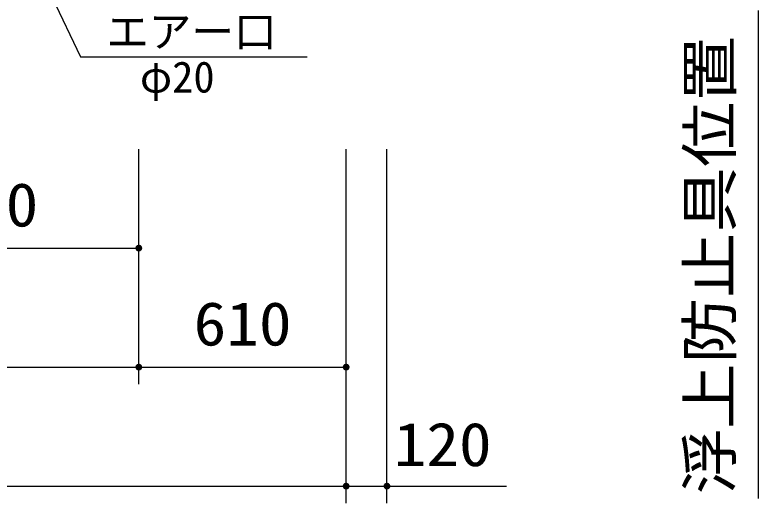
# Model space of a CAD drawing. Units: millimetres, scale not verified. Extents: x -14850 to 14850, y -10500 to 10500.
# Drawn here: x -5677 to -3490, y -1759 to -323 of the extents above; entities that cross this region are included whole.
import ezdxf
from ezdxf.enums import TextEntityAlignment as Align

# ---------------------------------------------------------------- set-up
doc = ezdxf.new("R2010")
doc.units = ezdxf.units.MM
doc.header["$LTSCALE"] = 50
doc.layers.add('0-0_製作', color=5, linetype='Continuous', lineweight=25)
doc.layers.add('0-1_躯体', color=3, linetype='Continuous', lineweight=25)
doc.styles.add('ＭＳ ゴシック', font='')
doc.styles.get('ＭＳ ゴシック').set_extended_font_data('MS Gothic')

msp = doc.modelspace()

# ---------------------------------------------------------------- linework, layer by layer
at = {"layer": '0-0_製作', "color": 2}
for p, q in [((-5312.05, -1408.97), (-5312.05, -718.18)), ((-4702.05, -1758.97), (-4702.05, -718.18)), ((-4582.05, -1758.97), (-4582.05, -718.18)), ((-4582.05, -1708.97), (-4230.61, -1708.97))]:
    msp.add_line(p, q, dxfattribs=at)
at = {"layer": '0-0_製作'}
for points in [[(-5321.09, -1004.71), (-5312.05, -1008.97), (-5321.56, -1005.87)], [(-5320.49, -1003.61), (-5312.05, -1008.97), (-5321.09, -1004.71)], [(-5319.75, -1002.59), (-5312.05, -1008.97), (-5320.49, -1003.61)], [(-5318.89, -1001.68), (-5312.05, -1008.97), (-5319.75, -1002.59)], [(-5317.92, -1000.87), (-5312.05, -1008.97), (-5318.89, -1001.68)], [(-5316.86, -1000.2), (-5312.05, -1008.97), (-5317.92, -1000.87)], [(-5315.73, -999.67), (-5312.05, -1008.97), (-5316.86, -1000.2)], [(-5314.53, -999.28), (-5312.05, -1008.97), (-5315.73, -999.67)], [(-5313.3, -999.04), (-5312.05, -1008.97), (-5314.53, -999.28)], [(-5313.3, -999.04), (-5312.05, -998.97), (-5312.05, -1008.97)], [(-5312.05, -998.97), (-5302.05, -1008.97), (-5312.05, -1008.97)], [(-5311.42, -998.98), (-5302.05, -1008.97), (-5312.05, -998.97)], [(-5310.17, -999.14), (-5302.05, -1008.97), (-5311.42, -998.98)], [(-5308.96, -999.45), (-5302.05, -1008.97), (-5310.17, -999.14)], [(-5307.79, -999.92), (-5302.05, -1008.97), (-5308.96, -999.45)], [(-5306.69, -1000.52), (-5302.05, -1008.97), (-5307.79, -999.92)], [(-5305.67, -1001.26), (-5302.05, -1008.97), (-5306.69, -1000.52)], [(-5304.76, -1002.12), (-5302.05, -1008.97), (-5305.67, -1001.26)], [(-5303.96, -1003.09), (-5302.05, -1008.97), (-5304.76, -1002.12)], [(-5303.28, -1004.15), (-5302.05, -1008.97), (-5303.96, -1003.09)], [(-5302.75, -1005.28), (-5302.05, -1008.97), (-5303.28, -1004.15)], [(-5302.36, -1006.48), (-5302.05, -1008.97), (-5302.75, -1005.28)], [(-5322.03, -1008.34), (-5312.05, -1008.97), (-5322.05, -1008.97)], [(-5322.05, -1008.97), (-5321.73, -1011.45), (-5321.97, -1010.22)], [(-5322.05, -1008.97), (-5321.34, -1012.65), (-5321.73, -1011.45)], [(-5312.05, -1008.97), (-5321.34, -1012.65), (-5322.05, -1008.97)], [(-5321.87, -1007.09), (-5312.05, -1008.97), (-5322.03, -1008.34)], [(-5321.56, -1005.87), (-5312.05, -1008.97), (-5321.87, -1007.09)], [(-5312.05, -1008.97), (-5320.81, -1013.78), (-5321.34, -1012.65)], [(-5312.05, -1008.97), (-5320.14, -1014.84), (-5320.81, -1013.78)], [(-5312.05, -1008.97), (-5319.34, -1015.81), (-5320.14, -1014.84)], [(-5312.05, -1008.97), (-5318.42, -1016.67), (-5319.34, -1015.81)], [(-5312.05, -1008.97), (-5317.4, -1017.41), (-5318.42, -1016.67)], [(-5312.05, -1008.97), (-5316.3, -1018.01), (-5317.4, -1017.41)], [(-5312.05, -1008.97), (-5315.14, -1018.48), (-5316.3, -1018.01)], [(-5312.05, -1008.97), (-5313.92, -1018.79), (-5315.14, -1018.48)], [(-5312.05, -1008.97), (-5312.67, -1018.95), (-5313.92, -1018.79)], [(-5312.05, -1008.97), (-5312.05, -1018.97), (-5312.67, -1018.95)], [(-5312.05, -1008.97), (-5310.79, -1018.89), (-5312.05, -1018.97)], [(-5312.05, -1008.97), (-5309.56, -1018.65), (-5310.79, -1018.89)], [(-5302.05, -1008.97), (-5309.56, -1018.65), (-5312.05, -1008.97)], [(-5302.05, -1008.97), (-5308.37, -1018.26), (-5309.56, -1018.65)], [(-5302.05, -1008.97), (-5307.23, -1017.73), (-5308.37, -1018.26)], [(-5302.05, -1008.97), (-5306.17, -1017.06), (-5307.23, -1017.73)], [(-5302.05, -1008.97), (-5305.2, -1016.25), (-5306.17, -1017.06)], [(-5302.05, -1008.97), (-5304.34, -1015.34), (-5305.2, -1016.25)], [(-5302.05, -1008.97), (-5303.6, -1014.32), (-5304.34, -1015.34)], [(-5302.05, -1008.97), (-5303, -1013.22), (-5303.6, -1014.32)], [(-5302.05, -1008.97), (-5302.54, -1012.06), (-5303, -1013.22)], [(-5302.05, -1008.97), (-5302.22, -1010.84), (-5302.54, -1012.06)], [(-5302.36, -1006.48), (-5302.13, -1007.71), (-5302.05, -1008.97)], [(-5302.05, -1008.97), (-5302.07, -1009.59), (-5302.22, -1010.84)], [(-5321.09, -1354.71), (-5312.05, -1358.97), (-5321.56, -1355.87)], [(-5320.49, -1353.61), (-5312.05, -1358.97), (-5321.09, -1354.71)], [(-5319.75, -1352.59), (-5312.05, -1358.97), (-5320.49, -1353.61)], [(-5318.89, -1351.68), (-5312.05, -1358.97), (-5319.75, -1352.59)], [(-5317.92, -1350.87), (-5312.05, -1358.97), (-5318.89, -1351.68)], [(-5316.86, -1350.2), (-5312.05, -1358.97), (-5317.92, -1350.87)], [(-5315.73, -1349.67), (-5312.05, -1358.97), (-5316.86, -1350.2)], [(-5314.53, -1349.28), (-5312.05, -1358.97), (-5315.73, -1349.67)], [(-5313.3, -1349.04), (-5312.05, -1358.97), (-5314.53, -1349.28)], [(-5313.3, -1349.04), (-5312.05, -1348.97), (-5312.05, -1358.97)], [(-5312.05, -1348.97), (-5302.05, -1358.97), (-5312.05, -1358.97)], [(-5311.42, -1348.98), (-5302.05, -1358.97), (-5312.05, -1348.97)], [(-5310.17, -1349.14), (-5302.05, -1358.97), (-5311.42, -1348.98)], [(-5308.96, -1349.45), (-5302.05, -1358.97), (-5310.17, -1349.14)], [(-5307.79, -1349.92), (-5302.05, -1358.97), (-5308.96, -1349.45)], [(-5306.69, -1350.52), (-5302.05, -1358.97), (-5307.79, -1349.92)], [(-5305.67, -1351.26), (-5302.05, -1358.97), (-5306.69, -1350.52)], [(-5304.76, -1352.12), (-5302.05, -1358.97), (-5305.67, -1351.26)], [(-5303.96, -1353.09), (-5302.05, -1358.97), (-5304.76, -1352.12)], [(-5303.28, -1354.15), (-5302.05, -1358.97), (-5303.96, -1353.09)], [(-5302.75, -1355.28), (-5302.05, -1358.97), (-5303.28, -1354.15)], [(-5302.75, -1355.28), (-5302.13, -1357.71), (-5302.05, -1358.97)], [(-5302.36, -1356.48), (-5302.13, -1357.71), (-5302.75, -1355.28)], [(-4711.09, -1354.71), (-4702.05, -1358.97), (-4711.56, -1355.87)], [(-4710.49, -1353.61), (-4702.05, -1358.97), (-4711.09, -1354.71)], [(-4709.75, -1352.59), (-4702.05, -1358.97), (-4710.49, -1353.61)], [(-4708.89, -1351.68), (-4702.05, -1358.97), (-4709.75, -1352.59)], [(-4707.92, -1350.87), (-4702.05, -1358.97), (-4708.89, -1351.68)], [(-4706.86, -1350.2), (-4702.05, -1358.97), (-4707.92, -1350.87)], [(-4705.73, -1349.67), (-4702.05, -1358.97), (-4706.86, -1350.2)], [(-4704.53, -1349.28), (-4702.05, -1358.97), (-4705.73, -1349.67)], [(-4704.53, -1349.28), (-4702.05, -1348.97), (-4702.05, -1358.97)], [(-4703.3, -1349.04), (-4702.05, -1348.97), (-4704.53, -1349.28)], [(-4702.05, -1348.97), (-4692.05, -1358.97), (-4702.05, -1358.97)], [(-4701.42, -1348.98), (-4692.05, -1358.97), (-4702.05, -1348.97)], [(-4700.17, -1349.14), (-4692.05, -1358.97), (-4701.42, -1348.98)], [(-4698.96, -1349.45), (-4692.05, -1358.97), (-4700.17, -1349.14)], [(-4697.79, -1349.92), (-4692.05, -1358.97), (-4698.96, -1349.45)], [(-4696.69, -1350.52), (-4692.05, -1358.97), (-4697.79, -1349.92)], [(-4695.67, -1351.26), (-4692.05, -1358.97), (-4696.69, -1350.52)], [(-4694.76, -1352.12), (-4692.05, -1358.97), (-4695.67, -1351.26)], [(-4693.96, -1353.09), (-4692.05, -1358.97), (-4694.76, -1352.12)], [(-4693.28, -1354.15), (-4692.05, -1358.97), (-4693.96, -1353.09)], [(-4693.28, -1354.15), (-4692.12, -1357.71), (-4692.05, -1358.97)], [(-4692.75, -1355.28), (-4692.12, -1357.71), (-4693.28, -1354.15)], [(-4692.75, -1355.28), (-4692.36, -1356.48), (-4692.12, -1357.71)], [(-5322.03, -1358.34), (-5312.05, -1358.97), (-5322.05, -1358.97)], [(-5322.05, -1358.97), (-5321.34, -1362.65), (-5321.97, -1360.22)], [(-5322.05, -1358.97), (-5320.81, -1363.78), (-5321.34, -1362.65)], [(-5312.05, -1358.97), (-5320.81, -1363.78), (-5322.05, -1358.97)], [(-5321.87, -1357.09), (-5312.05, -1358.97), (-5322.03, -1358.34)], [(-5321.97, -1360.22), (-5321.34, -1362.65), (-5321.73, -1361.45)], [(-5321.56, -1355.87), (-5312.05, -1358.97), (-5321.87, -1357.09)], [(-5312.05, -1358.97), (-5320.14, -1364.84), (-5320.81, -1363.78)], [(-5312.05, -1358.97), (-5319.34, -1365.81), (-5320.14, -1364.84)], [(-5312.05, -1358.97), (-5318.42, -1366.67), (-5319.34, -1365.81)], [(-5312.05, -1358.97), (-5317.4, -1367.41), (-5318.42, -1366.67)], [(-5312.05, -1358.97), (-5316.3, -1368.01), (-5317.4, -1367.41)], [(-5312.05, -1358.97), (-5315.14, -1368.48), (-5316.3, -1368.01)], [(-5312.05, -1358.97), (-5313.92, -1368.79), (-5315.14, -1368.48)], [(-5312.05, -1358.97), (-5312.67, -1368.95), (-5313.92, -1368.79)], [(-5312.05, -1358.97), (-5312.05, -1368.97), (-5312.67, -1368.95)], [(-5312.05, -1358.97), (-5310.79, -1368.89), (-5312.05, -1368.97)], [(-5312.05, -1358.97), (-5309.56, -1368.65), (-5310.79, -1368.89)], [(-5312.05, -1358.97), (-5308.37, -1368.26), (-5309.56, -1368.65)], [(-5302.05, -1358.97), (-5308.37, -1368.26), (-5312.05, -1358.97)], [(-5302.05, -1358.97), (-5307.23, -1367.73), (-5308.37, -1368.26)], [(-5302.05, -1358.97), (-5306.17, -1367.06), (-5307.23, -1367.73)], [(-5302.05, -1358.97), (-5305.2, -1366.25), (-5306.17, -1367.06)], [(-5302.05, -1358.97), (-5304.34, -1365.34), (-5305.2, -1366.25)], [(-5302.05, -1358.97), (-5303.6, -1364.32), (-5304.34, -1365.34)], [(-5302.05, -1358.97), (-5303, -1363.22), (-5303.6, -1364.32)], [(-5302.05, -1358.97), (-5302.54, -1362.06), (-5303, -1363.22)], [(-5302.05, -1358.97), (-5302.22, -1360.84), (-5302.54, -1362.06)], [(-5302.05, -1358.97), (-5302.07, -1359.59), (-5302.22, -1360.84)], [(-4712.03, -1358.34), (-4702.05, -1358.97), (-4712.05, -1358.97)], [(-4712.05, -1358.97), (-4710.81, -1363.78), (-4711.97, -1360.22)], [(-4712.05, -1358.97), (-4710.14, -1364.84), (-4710.81, -1363.78)], [(-4702.05, -1358.97), (-4710.14, -1364.84), (-4712.05, -1358.97)], [(-4711.87, -1357.09), (-4702.05, -1358.97), (-4712.03, -1358.34)], [(-4711.97, -1360.22), (-4711.34, -1362.65), (-4711.73, -1361.45)], [(-4711.97, -1360.22), (-4710.81, -1363.78), (-4711.34, -1362.65)], [(-4711.56, -1355.87), (-4702.05, -1358.97), (-4711.87, -1357.09)], [(-4702.05, -1358.97), (-4709.34, -1365.81), (-4710.14, -1364.84)], [(-4702.05, -1358.97), (-4708.42, -1366.67), (-4709.34, -1365.81)], [(-4702.05, -1358.97), (-4707.4, -1367.41), (-4708.42, -1366.67)], [(-4702.05, -1358.97), (-4706.3, -1368.01), (-4707.4, -1367.41)], [(-4702.05, -1358.97), (-4705.14, -1368.48), (-4706.3, -1368.01)], [(-4702.05, -1358.97), (-4703.92, -1368.79), (-4705.14, -1368.48)], [(-4702.05, -1358.97), (-4702.67, -1368.95), (-4703.92, -1368.79)], [(-4702.05, -1358.97), (-4702.05, -1368.97), (-4702.67, -1368.95)], [(-4702.05, -1358.97), (-4700.79, -1368.89), (-4702.05, -1368.97)], [(-4702.05, -1358.97), (-4699.56, -1368.65), (-4700.79, -1368.89)], [(-4702.05, -1358.97), (-4698.36, -1368.26), (-4699.56, -1368.65)], [(-4692.05, -1358.97), (-4698.36, -1368.26), (-4702.05, -1358.97)], [(-4692.05, -1358.97), (-4697.23, -1367.73), (-4698.36, -1368.26)], [(-4692.05, -1358.97), (-4696.17, -1367.06), (-4697.23, -1367.73)], [(-4692.05, -1358.97), (-4695.2, -1366.25), (-4696.17, -1367.06)], [(-4692.05, -1358.97), (-4694.34, -1365.34), (-4695.2, -1366.25)], [(-4692.05, -1358.97), (-4693.6, -1364.32), (-4694.34, -1365.34)], [(-4692.05, -1358.97), (-4693, -1363.22), (-4693.6, -1364.32)], [(-4692.05, -1358.97), (-4692.54, -1362.06), (-4693, -1363.22)], [(-4692.05, -1358.97), (-4692.22, -1360.84), (-4692.54, -1362.06)], [(-4692.05, -1358.97), (-4692.07, -1359.59), (-4692.22, -1360.84)], [(-4711.09, -1704.71), (-4702.05, -1708.97), (-4711.56, -1705.87)], [(-4710.49, -1703.61), (-4702.05, -1708.97), (-4711.09, -1704.71)], [(-4709.75, -1702.59), (-4702.05, -1708.97), (-4710.49, -1703.61)], [(-4708.89, -1701.68), (-4702.05, -1708.97), (-4709.75, -1702.59)], [(-4707.92, -1700.87), (-4702.05, -1708.97), (-4708.89, -1701.68)], [(-4706.86, -1700.2), (-4702.05, -1708.97), (-4707.92, -1700.87)], [(-4705.73, -1699.67), (-4702.05, -1708.97), (-4706.86, -1700.2)], [(-4704.53, -1699.28), (-4702.05, -1708.97), (-4705.73, -1699.67)], [(-4704.53, -1699.28), (-4702.05, -1698.97), (-4702.05, -1708.97)], [(-4703.3, -1699.04), (-4702.05, -1698.97), (-4704.53, -1699.28)], [(-4702.05, -1698.97), (-4692.05, -1708.97), (-4702.05, -1708.97)], [(-4701.42, -1698.98), (-4692.05, -1708.97), (-4702.05, -1698.97)], [(-4700.17, -1699.14), (-4692.05, -1708.97), (-4701.42, -1698.98)], [(-4698.96, -1699.45), (-4692.05, -1708.97), (-4700.17, -1699.14)], [(-4697.79, -1699.92), (-4692.05, -1708.97), (-4698.96, -1699.45)], [(-4696.69, -1700.52), (-4692.05, -1708.97), (-4697.79, -1699.92)], [(-4695.67, -1701.26), (-4692.05, -1708.97), (-4696.69, -1700.52)], [(-4694.76, -1702.12), (-4692.05, -1708.97), (-4695.67, -1701.26)], [(-4693.96, -1703.09), (-4692.05, -1708.97), (-4694.76, -1702.12)], [(-4693.96, -1703.09), (-4692.12, -1707.71), (-4692.05, -1708.97)], [(-4693.28, -1704.15), (-4692.12, -1707.71), (-4693.96, -1703.09)], [(-4693.28, -1704.15), (-4692.36, -1706.48), (-4692.12, -1707.71)], [(-4692.75, -1705.28), (-4692.36, -1706.48), (-4693.28, -1704.15)], [(-4591.09, -1704.71), (-4582.05, -1708.97), (-4591.56, -1705.87)], [(-4590.49, -1703.61), (-4582.05, -1708.97), (-4591.09, -1704.71)], [(-4589.75, -1702.59), (-4582.05, -1708.97), (-4590.49, -1703.61)], [(-4588.89, -1701.68), (-4582.05, -1708.97), (-4589.75, -1702.59)], [(-4587.92, -1700.87), (-4582.05, -1708.97), (-4588.89, -1701.68)], [(-4586.86, -1700.2), (-4582.05, -1708.97), (-4587.92, -1700.87)], [(-4585.73, -1699.67), (-4582.05, -1708.97), (-4586.86, -1700.2)], [(-4584.53, -1699.28), (-4582.05, -1708.97), (-4585.73, -1699.67)], [(-4584.53, -1699.28), (-4582.05, -1698.97), (-4582.05, -1708.97)], [(-4583.3, -1699.04), (-4582.05, -1698.97), (-4584.53, -1699.28)], [(-4582.05, -1698.97), (-4572.05, -1708.97), (-4582.05, -1708.97)], [(-4581.42, -1698.98), (-4572.05, -1708.97), (-4582.05, -1698.97)], [(-4580.17, -1699.14), (-4572.05, -1708.97), (-4581.42, -1698.98)], [(-4578.96, -1699.45), (-4572.05, -1708.97), (-4580.17, -1699.14)], [(-4577.79, -1699.92), (-4572.05, -1708.97), (-4578.96, -1699.45)], [(-4576.69, -1700.52), (-4572.05, -1708.97), (-4577.79, -1699.92)], [(-4575.67, -1701.26), (-4572.05, -1708.97), (-4576.69, -1700.52)], [(-4574.76, -1702.12), (-4572.05, -1708.97), (-4575.67, -1701.26)], [(-4573.96, -1703.09), (-4572.05, -1708.97), (-4574.76, -1702.12)], [(-4573.96, -1703.09), (-4572.13, -1707.71), (-4572.05, -1708.97)], [(-4573.28, -1704.15), (-4572.13, -1707.71), (-4573.96, -1703.09)], [(-4573.28, -1704.15), (-4572.36, -1706.48), (-4572.13, -1707.71)], [(-4572.75, -1705.28), (-4572.36, -1706.48), (-4573.28, -1704.15)], [(-4712.03, -1708.34), (-4702.05, -1708.97), (-4712.05, -1708.97)], [(-4712.05, -1708.97), (-4710.14, -1714.84), (-4711.97, -1710.22)], [(-4712.05, -1708.97), (-4709.34, -1715.81), (-4710.14, -1714.84)], [(-4702.05, -1708.97), (-4709.34, -1715.81), (-4712.05, -1708.97)], [(-4711.87, -1707.09), (-4702.05, -1708.97), (-4712.03, -1708.34)], [(-4711.97, -1710.22), (-4710.81, -1713.78), (-4711.73, -1711.45)], [(-4711.97, -1710.22), (-4710.14, -1714.84), (-4710.81, -1713.78)], [(-4711.56, -1705.87), (-4702.05, -1708.97), (-4711.87, -1707.09)], [(-4711.73, -1711.45), (-4710.81, -1713.78), (-4711.34, -1712.65)], [(-4702.05, -1708.97), (-4708.42, -1716.67), (-4709.34, -1715.81)], [(-4702.05, -1708.97), (-4707.4, -1717.41), (-4708.42, -1716.67)], [(-4702.05, -1708.97), (-4706.3, -1718.01), (-4707.4, -1717.41)], [(-4702.05, -1708.97), (-4705.14, -1718.48), (-4706.3, -1718.01)], [(-4702.05, -1708.97), (-4703.92, -1718.79), (-4705.14, -1718.48)], [(-4702.05, -1708.97), (-4702.67, -1718.95), (-4703.92, -1718.79)], [(-4702.05, -1708.97), (-4702.05, -1718.97), (-4702.67, -1718.95)], [(-4702.05, -1708.97), (-4700.79, -1718.89), (-4702.05, -1718.97)], [(-4702.05, -1708.97), (-4699.56, -1718.65), (-4700.79, -1718.89)], [(-4702.05, -1708.97), (-4698.36, -1718.26), (-4699.56, -1718.65)], [(-4692.05, -1708.97), (-4698.36, -1718.26), (-4702.05, -1708.97)], [(-4692.05, -1708.97), (-4697.23, -1717.73), (-4698.36, -1718.26)], [(-4692.05, -1708.97), (-4696.17, -1717.06), (-4697.23, -1717.73)], [(-4692.05, -1708.97), (-4695.2, -1716.25), (-4696.17, -1717.06)], [(-4692.05, -1708.97), (-4694.34, -1715.34), (-4695.2, -1716.25)], [(-4692.05, -1708.97), (-4693.6, -1714.32), (-4694.34, -1715.34)], [(-4692.05, -1708.97), (-4693, -1713.22), (-4693.6, -1714.32)], [(-4692.05, -1708.97), (-4692.54, -1712.06), (-4693, -1713.22)], [(-4692.05, -1708.97), (-4692.22, -1710.84), (-4692.54, -1712.06)], [(-4692.05, -1708.97), (-4692.07, -1709.59), (-4692.22, -1710.84)], [(-4592.03, -1708.34), (-4582.05, -1708.97), (-4592.05, -1708.97)], [(-4592.05, -1708.97), (-4590.14, -1714.84), (-4591.97, -1710.22)], [(-4592.05, -1708.97), (-4589.34, -1715.81), (-4590.14, -1714.84)], [(-4582.05, -1708.97), (-4589.34, -1715.81), (-4592.05, -1708.97)], [(-4591.87, -1707.09), (-4582.05, -1708.97), (-4592.03, -1708.34)], [(-4591.97, -1710.22), (-4590.81, -1713.78), (-4591.73, -1711.45)], [(-4591.97, -1710.22), (-4590.14, -1714.84), (-4590.81, -1713.78)], [(-4591.56, -1705.87), (-4582.05, -1708.97), (-4591.87, -1707.09)], [(-4591.73, -1711.45), (-4590.81, -1713.78), (-4591.34, -1712.65)], [(-4582.05, -1708.97), (-4588.42, -1716.67), (-4589.34, -1715.81)], [(-4582.05, -1708.97), (-4587.4, -1717.41), (-4588.42, -1716.67)], [(-4582.05, -1708.97), (-4586.3, -1718.01), (-4587.4, -1717.41)], [(-4582.05, -1708.97), (-4585.14, -1718.48), (-4586.3, -1718.01)], [(-4582.05, -1708.97), (-4583.92, -1718.79), (-4585.14, -1718.48)], [(-4582.05, -1708.97), (-4582.67, -1718.95), (-4583.92, -1718.79)], [(-4582.05, -1708.97), (-4582.05, -1718.97), (-4582.67, -1718.95)], [(-4582.05, -1708.97), (-4580.79, -1718.89), (-4582.05, -1718.97)], [(-4582.05, -1708.97), (-4579.56, -1718.65), (-4580.79, -1718.89)], [(-4582.05, -1708.97), (-4578.36, -1718.26), (-4579.56, -1718.65)], [(-4572.05, -1708.97), (-4578.36, -1718.26), (-4582.05, -1708.97)], [(-4572.05, -1708.97), (-4577.23, -1717.73), (-4578.36, -1718.26)], [(-4572.05, -1708.97), (-4576.17, -1717.06), (-4577.23, -1717.73)], [(-4572.05, -1708.97), (-4575.2, -1716.25), (-4576.17, -1717.06)], [(-4572.05, -1708.97), (-4574.34, -1715.34), (-4575.2, -1716.25)], [(-4572.05, -1708.97), (-4573.6, -1714.32), (-4574.34, -1715.34)], [(-4572.05, -1708.97), (-4573, -1713.22), (-4573.6, -1714.32)], [(-4572.05, -1708.97), (-4572.54, -1712.06), (-4573, -1713.22)], [(-4572.05, -1708.97), (-4572.22, -1710.84), (-4572.54, -1712.06)], [(-4572.05, -1708.97), (-4572.07, -1709.59), (-4572.22, -1710.84)]]:
    msp.add_solid(points, dxfattribs=at)
at = {"layer": '0-1_躯体'}
for p, q in [((-6081.35, 807.64), (-5483.61, -446.14)), ((-5483.61, -446.14), (-4816.49, -446.14))]:
    msp.add_line(p, q, dxfattribs=at)
at = {"layer": '0-1_躯体', "color": 2}
for p, q in [((-3490.17, -310.19), (-3490.17, -1745.38)), ((-6192.05, -1008.97), (-5312.05, -1008.97)), ((-9962.05, -1358.97), (-5312.05, -1358.97)), ((-5312.05, -1358.97), (-4702.05, -1358.97)), ((-9962.05, -1708.97), (-4702.05, -1708.97)), ((-4702.05, -1708.97), (-4582.05, -1708.97))]:
    msp.add_line(p, q, dxfattribs=at)

# ---------------------------------------------------------------- texts
at = {"layer": '0-0_製作', "color": 4, "style": 'ＭＳ ゴシック', "width": 1.1}
msp.add_text('浮上防止具位置', height=128.3, rotation=90, dxfattribs=at).set_placement((-3530.25, -1733.11), align=Align.BOTTOM_LEFT)
for s, p in [('880', (-5895.8, -983.97)), ('610', (-5150.8, -1333.97)), ('120', (-4562.34, -1688.7))]:
    msp.add_text(s, height=128.4, dxfattribs=at).set_placement(p, align=Align.BOTTOM_LEFT)
at = {"layer": '0-1_躯体', "color": 4, "style": 'ＭＳ ゴシック'}
for s, p in [('\u3000エアー口\u3000', (-5532.82, -445.57)), ('\u3000φ20', (-5434.03, -579.07))]:
    msp.add_text(s, height=91.79, dxfattribs=at).set_placement(p, align=Align.BOTTOM_LEFT)

doc.saveas('drawing.dxf')
